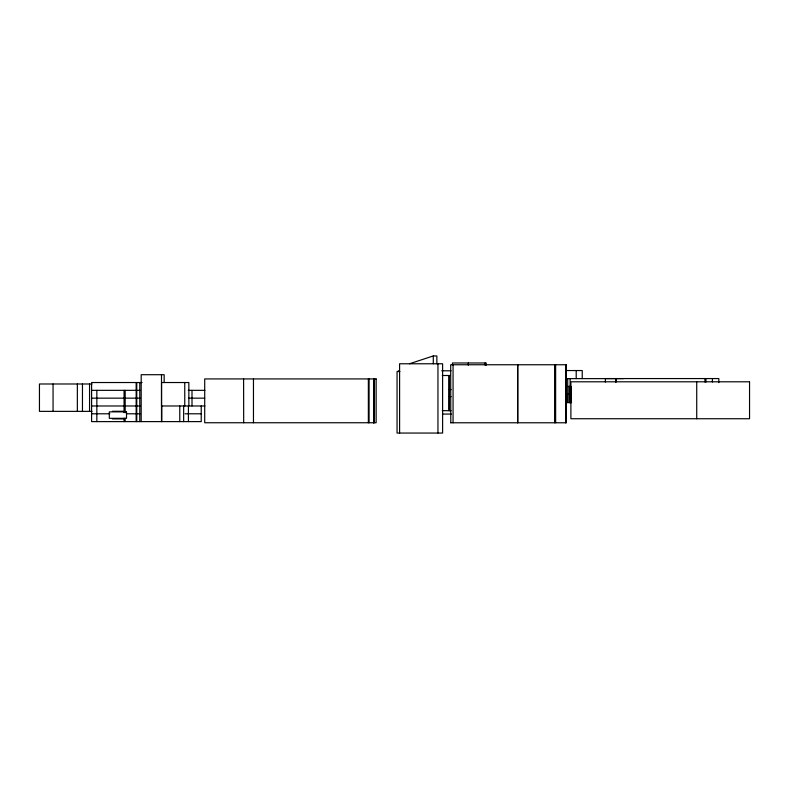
<?xml version="1.0" encoding="UTF-8"?>
<svg xmlns="http://www.w3.org/2000/svg" width="789" height="789" viewBox="0 0 789 789"><rect width="100%" height="100%" fill="white"/><g stroke="black" fill="none" stroke-linecap="round" stroke-linejoin="round"><path stroke-width="1.18" d="M436.859 363.768L436.859 355.947L433.289 355.947L409.471 363.768M565.664 370.544L582.243 370.544L582.243 378.621M398.198 370.8L399.056 370.8M441.712 370.8L451.13 370.8M399.885 371.58L397.054 371.58L397.054 433.053L442.609 433.053L442.609 363.768L399.599 363.768L399.599 433.053M442.264 375.495L450.47 375.495M566.315 378.621L623.399 378.621M142.059 382.527L91.593 382.527L91.593 421.612L201.225 421.612L201.225 405.98M91.997 383.987L39.45 383.987L39.45 411.365L91.997 411.365M567.715 386.442L571.197 386.442L571.197 402.597M449.227 389.569L451.101 389.569M91.593 390.338L140.057 390.338M188.275 390.338L204.884 390.338M571.197 394.253L566.512 394.253L566.512 402.597M449.207 396.601L451.101 396.601M91.593 398.159L140.057 398.159M188.541 398.159L204.716 398.159M565.713 402.597L571.522 402.597M91.593 405.98L140.057 405.98M204.884 405.98L161.548 405.98L161.548 382.527L188.857 382.527L188.857 405.98M442.264 410.674L451.071 410.674M112.413 411.266L123.409 411.266M91.593 413.791L109.858 413.791M126.398 413.791L140.057 413.791M185.05 413.791L201.225 413.791M442.481 414.057L451.456 414.057M112.413 418.91L123.409 418.91M450.687 422.776L566.265 422.776L566.265 364.755L450.687 364.755L450.795 422.776M433.289 355.947L433.299 363.768M718.838 382.606L718.838 378.562L605.4 378.562L605.4 382.034M712.408 378.562L712.408 382.034M705.928 378.562L705.928 382.034M704.962 378.562L704.962 382.034M696.726 381.797L696.726 418.742M616.012 378.562L616.012 382.034M615.814 378.562L615.814 382.034M576.207 370.544L576.207 378.621M570.112 378.621L570.122 386.442M569.579 386.442L569.579 402.597M569.411 386.442L569.411 402.597M569.313 386.442L569.313 402.597M567.715 378.621L567.715 402.597M566.058 364.755L566.058 422.776M565.664 364.755L565.664 422.776M555.634 364.755L555.634 422.776M554.608 364.755L554.608 422.776M517.811 364.755L517.811 422.776M517.614 364.755L517.614 422.776M486.211 365.218L486.211 362.979L452.462 362.979L452.462 365.218M485.107 362.979L485.107 365.218M468.291 362.979L468.291 365.218M453.064 364.755L453.064 422.776M449.266 375.495L449.207 410.674M449.04 375.495L449.04 410.674M437.954 363.768L437.954 433.053M374.075 378.927L374.075 422.746M373.907 378.927L373.907 422.746M373.779 378.927L373.779 422.746M373.72 378.927L373.7 422.746M369.084 378.927L369.084 422.746M368.364 378.927L368.364 422.746M253.466 378.927L253.466 422.746M243.594 378.927L243.683 422.746M192.003 390.338L192.003 405.98M188.423 405.98L188.423 421.612M184.754 382.527L184.754 405.98M183.65 405.98L183.65 421.612M179.774 405.98L179.774 421.612M164.161 382.527L164.161 374.706L141.192 374.706L141.192 421.612M161.775 405.98L161.775 421.612M161.498 374.706L161.498 421.612M139.771 382.527L139.771 421.612M136.763 382.527L136.763 421.612M136.162 382.527L136.162 421.612M125.185 390.338L125.185 412.677M125.185 418.259L125.185 421.612M124.06 390.338L124.06 412.677M124.06 418.259L124.06 421.612M96.84 390.338L96.84 421.612M89.551 383.987L89.551 411.365M82.46 383.987L82.46 411.365M77.352 383.987L77.352 411.365M53.06 383.987L53.06 411.365M376.136 378.927L204.706 378.927L204.706 422.746L376.136 422.746L376.136 378.927M749.55 381.797L570.891 381.797L570.891 418.742L749.55 418.742L749.55 381.797M126.516 411.868L109.306 411.868L109.306 418.318L126.516 418.318L126.516 411.868"/></g></svg>
